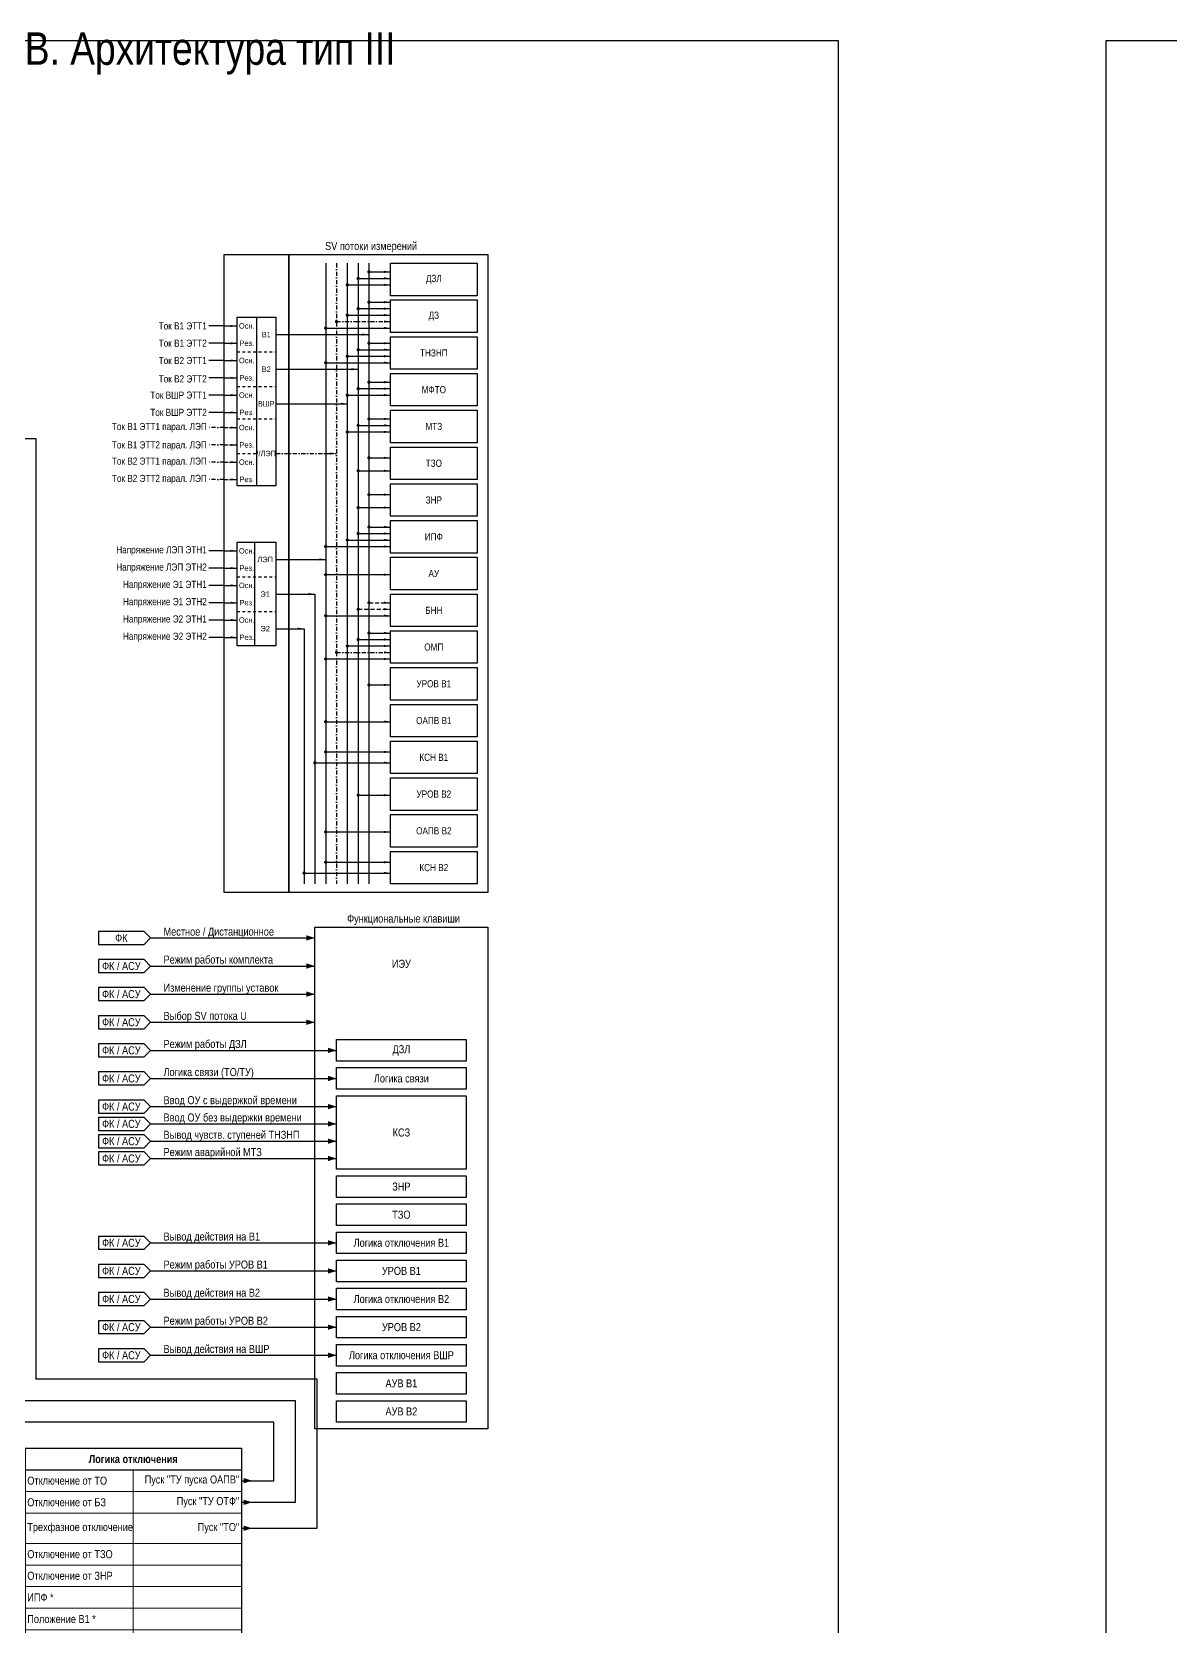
# Model space of a CAD drawing. Header units: millimetres. Extents: x -14593 to 14732, y -17400 to 5232.
# Drawn here: x 4388 to 4914, y -16619 to -15882 of the extents above; entities that cross this region are included whole.
import ezdxf

# ---------------------------------------------------------------- set-up
doc = ezdxf.new("R2010")
doc.units = ezdxf.units.MM
for name, pattern in [('JIS_02_1.2', [2.5, 1.25, -1.25]), ('штриховая2', [9.525, 6.35, -3.175]), ('штрихпунктирная2', [12.7, 6.35, -3.175, 0, -3.175])]:
    doc.linetypes.add(name, pattern=pattern)
for name, color, linetype, lineweight in [('Основная', 7, 'Continuous', 30), ('Отключение_включение', 1, 'Continuous', 30), ('Цепи внутренние', 5, 'Continuous', 30), ('Цепи ТН', 200, 'Continuous', 30), ('Цепи ТТ', 23, 'Continuous', 30), ('Цепи ТТ  других присоединений', 23, 'штрихпунктирная2', 30), ('Цепь - ФК и АСУ', 132, 'Continuous', 30)]:
    doc.layers.add(name, color=color, linetype=linetype, lineweight=lineweight)
doc.styles.add('Narrow', font='ARIALN.TTF')
doc.styles.add('Табл дан', font='ARIALN.TTF')
doc.styles.add('Табл загол', font='ARIALNB.TTF')

# ---------------------------------------------------------------- blocks, each defined once
blk = doc.blocks.new('*T508')
at = {"layer": 'Основная', "color": 0, "linetype": 'ByBlock', "lineweight": -2, "transparency": 16777216}
for p, q in [((0, 0), (100, 0)), ((0, 0), (0, -10)), ((100, 0), (100, -10))]:
    blk.add_line(p, q, dxfattribs=at)
at = {"layer": 'Основная', "color": 0, "linetype": 'ByBlock', "lineweight": 30, "transparency": 16777216}
for p, q in [((0, -10), (100, -10)), ((0, -10), (0, -148)), ((100, -10), (100, -148)), ((0, -148), (100, -148))]:
    blk.add_line(p, q, dxfattribs=at)
at = {"layer": 'Основная', "color": 0, "linetype": 'ByBlock', "lineweight": 18, "transparency": 16777216}
for p, q in [((50, -10), (50, -148)), ((0, -20), (100, -20)), ((0, -30), (100, -30)), ((0, -44), (100, -44)), ((0, -54), (100, -54)), ((0, -64), (100, -64)), ((0, -74), (100, -74)), ((0, -84), (100, -84)), ((0, -94), (100, -94)), ((0, -104), (100, -104)), ((0, -114), (100, -114)), ((0, -124), (100, -124)), ((0, -134), (100, -134))]:
    blk.add_line(p, q, dxfattribs=at)
at = {"layer": 'Основная', "color": 0, "transparency": 16777216, "char_height": 3.7}
for s, insert, width, attachment_point, style in [('{\\C256;Логика отключения}', (50, -5), 97, 5, 'Табл загол'), ('Отключение от ТО', (1, -15), 48, 4, 'Табл дан'), ('Пуск "ТУ пуска ОАПВ"', (99, -15), 48, 6, 'Табл дан'), ('{\\C256;Отключение от БЗ}', (1, -25), 48, 4, 'Табл дан'), ('Пуск "ТУ ОТФ"', (99, -25), 48, 6, 'Табл дан'), ('Трехфазное отключение', (1, -37), 48, 4, 'Табл дан'), ('Пуск "ТО"', (99, -37), 48, 6, 'Табл дан'), ('Отключение от ТЗО', (1, -49), 48, 4, 'Табл дан'), ('Отключение от ЗНР', (1, -59), 48, 4, 'Табл дан'), ('ИПФ *', (1, -69), 48, 4, 'Табл дан'), ('\\A1;Положение В1 *', (1, -79), 48, 4, 'Табл дан'), ('\\A1;Цикл ОАПВ В1', (1, -89), 48, 4, 'Табл дан'), ('Готовность ОАПВ{\\C256; В}1', (1, -99), 48, 4, 'Табл дан'), ('\\A1;Положение В2 *', (1, -109), 48, 4, 'Табл дан'), ('Отключение *', (99, -109), 48, 6, 'Табл дан'), ('\\A1;Цикл ОАПВ В2', (1, -119), 48, 4, 'Табл дан'), ('Пуск УТАПВ', (99, -119), 48, 6, 'Табл дан'), ('Готовность ОАПВ{\\C256; В}2', (1, -129), 48, 4, 'Табл дан'), ('Запрет АПВ', (99, -129), 48, 6, 'Табл дан'), ('Отключение от УРОВ, ЗНР', (1, -141), 48, 4, 'Табл дан')]:
    blk.add_mtext(s, dxfattribs=dict(at, insert=insert, width=width, attachment_point=attachment_point, style=style))
blk = doc.blocks.new('Point')
at = {"layer": 'Основная', "color": 0, "const_width": 1.5}
blk.add_lwpolyline([(-0.75, 0, 1), (0.75, 0, 1)], format="xyb", close=True, dxfattribs=at)

msp = doc.modelspace()

# ---------------------------------------------------------------- linework, layer by layer
at = {"layer": 'Основная'}
for points in [[(4507, -16280), (4477, -16280), (4477, -15985), (4507, -15985)], [(4554, -15989), (4594, -15989), (4594, -16004), (4554, -16004)], [(4554, -16006), (4594, -16006), (4594, -16021), (4554, -16021)], [(4554, -16023), (4594, -16023), (4594, -16038), (4554, -16038)], [(4554, -16040), (4594, -16040), (4594, -16055), (4554, -16055)], [(4554, -16057), (4594, -16057), (4594, -16072), (4554, -16072)], [(4554, -16074), (4594, -16074), (4594, -16089), (4554, -16089)], [(4554, -16091), (4594, -16091), (4594, -16106), (4554, -16106)], [(4554, -16108), (4594, -16108), (4594, -16123), (4554, -16123)], [(4554, -16125), (4594, -16125), (4594, -16140), (4554, -16140)], [(4554, -16142), (4594, -16142), (4594, -16157), (4554, -16157)], [(4554, -16159), (4594, -16159), (4594, -16174), (4554, -16174)], [(4554, -16176), (4594, -16176), (4594, -16191), (4554, -16191)], [(4554, -16193), (4594, -16193), (4594, -16208), (4554, -16208)], [(4554, -16210), (4594, -16210), (4594, -16225), (4554, -16225)], [(4554, -16227), (4594, -16227), (4594, -16242), (4554, -16242)], [(4554, -16244), (4594, -16244), (4594, -16259), (4554, -16259)], [(4554, -16261), (4594, -16261), (4594, -16276), (4554, -16276)], [(4519, -16296), (4599, -16296), (4599, -16528), (4519, -16528)]]:
    msp.add_lwpolyline(points, close=True, dxfattribs=at)
at = {"layer": 'Основная', "ltscale": 0.3}
for points in [[(4507, -15985), (4599, -15985), (4599, -16280), (4507, -16280)], [(4529, -16348), (4589, -16348), (4589, -16358), (4529, -16358)], [(4529, -16361), (4589, -16361), (4589, -16371), (4529, -16371)], [(4529, -16374), (4589, -16374), (4589, -16408), (4529, -16408)], [(4529, -16411), (4589, -16411), (4589, -16421), (4529, -16421)], [(4529, -16424), (4589, -16424), (4589, -16434), (4529, -16434)], [(4529, -16437), (4589, -16437), (4589, -16447), (4529, -16447)], [(4529, -16450), (4589, -16450), (4589, -16460), (4529, -16460)], [(4529, -16463), (4589, -16463), (4589, -16473), (4529, -16473)], [(4529, -16476), (4589, -16476), (4589, -16486), (4529, -16486)], [(4529, -16489), (4589, -16489), (4589, -16499), (4529, -16499)], [(4529, -16502), (4589, -16502), (4589, -16512), (4529, -16512)], [(4529, -16515), (4589, -16515), (4589, -16525), (4529, -16525)]]:
    msp.add_lwpolyline(points, close=True, dxfattribs=at)
at = {"layer": 'Отключение_включение'}
for points in [[(3842, -15886), (4761, -15886), (4761, -17172), (3842, -17172)], [(4885, -15886), (5804, -15886), (5804, -17172), (4885, -17172)]]:
    msp.add_lwpolyline(points, close=True, dxfattribs=at)
at = {"layer": 'Отключение_включение', "ltscale": 0.3}
for points in [[(4295, -16070), (4390, -16070)], [(4390, -16070), (4390, -16505)], [(4520, -16505), (4390, -16505)], [(4520, -16574), (4520, -16505)], [(4485, -16574), (4520, -16574)]]:
    msp.add_lwpolyline(points, dxfattribs=at)
msp.add_lwpolyline([(4490, -16574, 0, 2.5, 0), (4486, -16574, 0, 0, 0)], format="xyseb", dxfattribs=at)
at = {"layer": 'Цепи внутренние'}
for points in [[(4510, -16515), (4380, -16515)], [(4510, -16562), (4510, -16515)], [(4500, -16525), (4370, -16525)], [(4500, -16552), (4500, -16525)]]:
    msp.add_lwpolyline(points, dxfattribs=at)
at = {"layer": 'Цепи внутренние', "ltscale": 0.3}
for points in [[(4490, -16552, 0, 2.5, 0), (4486, -16552, 0, 0, 0)], [(4490, -16562, 0, 2.5, 0), (4486, -16562, 0, 0, 0)]]:
    msp.add_lwpolyline(points, format="xyseb", dxfattribs=at)
for points in [[(4485, -16552), (4500, -16552)], [(4485, -16562), (4510, -16562)]]:
    msp.add_lwpolyline(points, dxfattribs=at)
at = {"layer": 'Цепи ТН', "ltscale": 0.3}
for points in [[(4524, -15989), (4524, -16276)], [(4524, -16019), (4554, -16019)], [(4524, -16035), (4554, -16035)], [(4477, -16122), (4470, -16122)], [(4477, -16122), (4483, -16122)], [(4524, -16120), (4554, -16120)], [(4477, -16130), (4470, -16130)], [(4501, -16126), (4524, -16126)], [(4477, -16138), (4470, -16138)], [(4477, -16138), (4483, -16138)], [(4524, -16133), (4554, -16133)], [(4501, -16142), (4519, -16142)], [(4519, -16142), (4519, -16276)], [(4477, -16146), (4470, -16146)], [(4524, -16152), (4554, -16152)], [(4477, -16154), (4470, -16154)], [(4477, -16154), (4483, -16154)], [(4501, -16158), (4514, -16158)], [(4514, -16158), (4514, -16276)], [(4477, -16162), (4470, -16162)], [(4524, -16172), (4554, -16172)], [(4524, -16201), (4554, -16201)], [(4524, -16215), (4554, -16215)], [(4519, -16220), (4554, -16220)], [(4524, -16252), (4554, -16252)], [(4524, -16266), (4554, -16266)], [(4514, -16271), (4554, -16271)]]:
    msp.add_lwpolyline(points, dxfattribs=at)
at = {"layer": 'Цепи ТН'}
for points in [[(4554, -16019, 0, 1, 0), (4551, -16019, 0, 0, 0)], [(4554, -16035, 0, 1, 0), (4551, -16035, 0, 0, 0)], [(4483, -16122, 0, 1, 0), (4480, -16122, 0, 0, 0)], [(4554, -16120, 0, 1, 0), (4551, -16120, 0, 0, 0)], [(4483, -16130, 0, 1, 0), (4480, -16130, 0, 0, 0)], [(4524, -16126, 0, 1, 0), (4521, -16126, 0, 0, 0)], [(4483, -16138, 0, 1, 0), (4480, -16138, 0, 0, 0)], [(4554, -16133, 0, 1, 0), (4551, -16133, 0, 0, 0)], [(4519, -16142, 0, 1, 0), (4516, -16142, 0, 0, 0)], [(4483, -16146, 0, 1, 0), (4480, -16146, 0, 0, 0)], [(4554, -16152, 0, 1, 0), (4551, -16152, 0, 0, 0)], [(4483, -16154, 0, 1, 0), (4480, -16154, 0, 0, 0)], [(4514, -16158, 0, 1, 0), (4511, -16158, 0, 0, 0)], [(4483, -16162, 0, 1, 0), (4480, -16162, 0, 0, 0)], [(4554, -16172, 0, 1, 0), (4551, -16172, 0, 0, 0)], [(4554, -16201, 0, 1, 0), (4551, -16201, 0, 0, 0)], [(4554, -16215, 0, 1, 0), (4551, -16215, 0, 0, 0)], [(4554, -16220, 0, 1, 0), (4551, -16220, 0, 0, 0)], [(4554, -16252, 0, 1, 0), (4551, -16252, 0, 0, 0)], [(4554, -16266, 0, 1, 0), (4551, -16266, 0, 0, 0)], [(4554, -16271, 0, 1, 0), (4551, -16271, 0, 0, 0)]]:
    msp.add_lwpolyline(points, format="xyseb", dxfattribs=at)
at = {"layer": 'Цепи ТН', "ltscale": 0.3}
msp.add_lwpolyline([(4483, -16118), (4501, -16118), (4501, -16166), (4483, -16166)], close=True, dxfattribs=at)
at = {"layer": 'Цепи ТН'}
for points in [[(4491, -16118), (4491, -16166)], [(4477, -16130), (4483, -16130)], [(4477, -16146), (4483, -16146)], [(4477, -16162), (4483, -16162)]]:
    msp.add_lwpolyline(points, dxfattribs=at)
at = {"layer": 'Цепи ТН', "linetype": 'JIS_02_1.2'}
for points in [[(4483, -16134), (4501, -16134)], [(4483, -16150), (4501, -16150)]]:
    msp.add_lwpolyline(points, dxfattribs=at)
at = {"layer": 'Цепи ТТ', "ltscale": 0.3}
for points in [[(4534, -15989), (4534, -16276)], [(4539, -15989), (4539, -16276)], [(4544, -15989), (4544, -16276)], [(4539, -15996), (4554, -15996)], [(4544, -15993), (4554, -15993)], [(4534, -15999), (4554, -15999)], [(4539, -16010), (4554, -16010)], [(4544, -16007), (4554, -16007)], [(4477, -16018), (4470, -16018)], [(4477, -16018), (4470, -16018)], [(4477, -16018), (4483, -16018)], [(4534, -16013), (4554, -16013)], [(4477, -16026), (4470, -16026)], [(4477, -16026), (4483, -16026)], [(4501, -16022), (4544, -16022)], [(4544, -16026), (4554, -16026)], [(4477, -16034), (4470, -16034)], [(4477, -16034), (4483, -16034)], [(4534, -16032), (4554, -16032)], [(4539, -16029), (4554, -16029)], [(4477, -16042), (4470, -16042)], [(4477, -16042), (4483, -16042)], [(4501, -16038), (4539, -16038)], [(4539, -16047), (4554, -16047)], [(4544, -16044), (4554, -16044)], [(4477, -16050), (4470, -16050)], [(4477, -16050), (4470, -16050)], [(4477, -16050), (4483, -16050)], [(4501, -16054), (4534, -16054)], [(4534, -16050), (4554, -16050)], [(4477, -16058), (4470, -16058)], [(4477, -16058), (4483, -16058)], [(4539, -16064), (4554, -16064)], [(4544, -16061), (4554, -16061)], [(4534, -16067), (4554, -16067)], [(4544, -16079), (4554, -16079)], [(4539, -16085), (4554, -16085)], [(4544, -16096), (4554, -16096)], [(4539, -16102), (4554, -16102)], [(4539, -16114), (4554, -16114)], [(4544, -16111), (4554, -16111)], [(4534, -16117), (4554, -16117)], [(4544, -16160), (4554, -16160)], [(4534, -16166), (4554, -16166)], [(4539, -16163), (4554, -16163)], [(4544, -16184), (4554, -16184)], [(4539, -16235), (4554, -16235)]]:
    msp.add_lwpolyline(points, dxfattribs=at)
at = {"layer": 'Цепи ТТ'}
for points in [[(4554, -15993, 0, 1, 0), (4551, -15993, 0, 0, 0)], [(4554, -15996, 0, 1, 0), (4551, -15996, 0, 0, 0)], [(4554, -15999, 0, 1, 0), (4551, -15999, 0, 0, 0)], [(4554, -16007, 0, 1, 0), (4551, -16007, 0, 0, 0)], [(4554, -16010, 0, 1, 0), (4551, -16010, 0, 0, 0)], [(4554, -16013, 0, 1, 0), (4551, -16013, 0, 0, 0)], [(4554, -16016, 0, 1, 0), (4551, -16016, 0, 0, 0)], [(4544, -16022, 0, 1, 0), (4541, -16022, 0, 0, 0)], [(4554, -16026, 0, 1, 0), (4551, -16026, 0, 0, 0)], [(4554, -16029, 0, 1, 0), (4551, -16029, 0, 0, 0)], [(4554, -16032, 0, 1, 0), (4551, -16032, 0, 0, 0)], [(4539, -16038, 0, 1, 0), (4536, -16038, 0, 0, 0)], [(4554, -16044, 0, 1, 0), (4551, -16044, 0, 0, 0)], [(4554, -16047, 0, 1, 0), (4551, -16047, 0, 0, 0)], [(4554, -16050, 0, 1, 0), (4551, -16050, 0, 0, 0)], [(4534, -16054, 0, 1, 0), (4531, -16054, 0, 0, 0)], [(4554, -16061, 0, 1, 0), (4551, -16061, 0, 0, 0)], [(4554, -16064, 0, 1, 0), (4551, -16064, 0, 0, 0)], [(4554, -16067, 0, 1, 0), (4551, -16067, 0, 0, 0)], [(4554, -16079, 0, 1, 0), (4551, -16079, 0, 0, 0)], [(4554, -16085, 0, 1, 0), (4551, -16085, 0, 0, 0)], [(4554, -16096, 0, 1, 0), (4551, -16096, 0, 0, 0)], [(4554, -16102, 0, 1, 0), (4551, -16102, 0, 0, 0)], [(4554, -16111, 0, 1, 0), (4551, -16111, 0, 0, 0)], [(4554, -16114, 0, 1, 0), (4551, -16114, 0, 0, 0)], [(4554, -16117, 0, 1, 0), (4551, -16117, 0, 0, 0)], [(4554, -16160, 0, 1, 0), (4551, -16160, 0, 0, 0)], [(4554, -16163, 0, 1, 0), (4551, -16163, 0, 0, 0)], [(4554, -16166, 0, 1, 0), (4551, -16166, 0, 0, 0)], [(4554, -16169, 0, 1, 0), (4551, -16169, 0, 0, 0)], [(4554, -16184, 0, 1, 0), (4551, -16184, 0, 0, 0)], [(4554, -16235, 0, 1, 0), (4551, -16235, 0, 0, 0)]]:
    msp.add_lwpolyline(points, format="xyseb", dxfattribs=at)
at = {"layer": 'Цепи ТТ', "ltscale": 0.3}
msp.add_lwpolyline([(4483, -16014), (4501, -16014), (4501, -16092), (4483, -16092)], close=True, dxfattribs=at)
at = {"layer": 'Цепи ТТ'}
msp.add_lwpolyline([(4492, -16014), (4492, -16092)], dxfattribs=at)
at = {"layer": 'Цепи ТТ', "linetype": 'JIS_02_1.2'}
for points in [[(4483, -16030), (4501, -16030)], [(4483, -16046), (4501, -16046)], [(4483, -16061), (4501, -16061)], [(4483, -16077), (4492, -16077)]]:
    msp.add_lwpolyline(points, dxfattribs=at)
at = {"layer": 'Цепи ТТ', "linetype": 'штриховая2', "ltscale": 0.3}
for points in [[(4539, -16149), (4554, -16149)], [(4544, -16146), (4554, -16146)]]:
    msp.add_lwpolyline(points, dxfattribs=at)
at = {"layer": 'Цепи ТТ', "linetype": 'штриховая2'}
for points in [[(4554, -16146, 0, 1, 0), (4551, -16146, 0, 0, 0)], [(4554, -16149, 0, 1, 0), (4551, -16149, 0, 0, 0)]]:
    msp.add_lwpolyline(points, format="xyseb", dxfattribs=at)
at = {"layer": 'Цепи ТТ  других присоединений', "ltscale": 0.3}
for points in [[(4529, -15989), (4529, -16276)], [(4529, -16016), (4554, -16016)], [(4477, -16065), (4470, -16065)], [(4477, -16065), (4483, -16065)], [(4477, -16073), (4470, -16073)], [(4477, -16073), (4483, -16073)], [(4501, -16077), (4529, -16077)], [(4477, -16081), (4470, -16081)], [(4477, -16081), (4470, -16081)], [(4477, -16081), (4483, -16081)], [(4477, -16089), (4470, -16089)], [(4477, -16089), (4483, -16089)], [(4529, -16169), (4554, -16169)]]:
    msp.add_lwpolyline(points, dxfattribs=at)
at = {"layer": 'Цепи ТТ  других присоединений'}
for points in [[(4483, -16018, 0, 1, 0), (4480, -16018, 0, 0, 0)], [(4483, -16026, 0, 1, 0), (4480, -16026, 0, 0, 0)], [(4483, -16034, 0, 1, 0), (4480, -16034, 0, 0, 0)], [(4483, -16042, 0, 1, 0), (4480, -16042, 0, 0, 0)], [(4483, -16050, 0, 1, 0), (4480, -16050, 0, 0, 0)], [(4483, -16058, 0, 1, 0), (4480, -16058, 0, 0, 0)], [(4483, -16065, 0, 1, 0), (4480, -16065, 0, 0, 0)], [(4483, -16073, 0, 1, 0), (4480, -16073, 0, 0, 0)], [(4529, -16077, 0, 1, 0), (4526, -16077, 0, 0, 0)], [(4483, -16081, 0, 1, 0), (4480, -16081, 0, 0, 0)], [(4483, -16089, 0, 1, 0), (4480, -16089, 0, 0, 0)]]:
    msp.add_lwpolyline(points, format="xyseb", dxfattribs=at)
at = {"layer": 'Цепь - ФК и АСУ', "ltscale": 0.3}
for points in [[(4443, -16301), (4440, -16298), (4419, -16298), (4419, -16304), (4440, -16304), (4443, -16301)], [(4443, -16314), (4440, -16311), (4419, -16311), (4419, -16317), (4440, -16317), (4443, -16314)], [(4443, -16327), (4440, -16324), (4419, -16324), (4419, -16330), (4440, -16330), (4443, -16327)], [(4443, -16340), (4440, -16337), (4419, -16337), (4419, -16343), (4440, -16343), (4443, -16340)], [(4443, -16353), (4440, -16350), (4419, -16350), (4419, -16356), (4440, -16356), (4443, -16353)], [(4443, -16366), (4440, -16363), (4419, -16363), (4419, -16369), (4440, -16369), (4443, -16366)], [(4443, -16379), (4440, -16376), (4419, -16376), (4419, -16382), (4440, -16382), (4443, -16379)], [(4443, -16387), (4440, -16384), (4419, -16384), (4419, -16390), (4440, -16390), (4443, -16387)], [(4443, -16395), (4440, -16392), (4419, -16392), (4419, -16398), (4440, -16398), (4443, -16395)], [(4443, -16403), (4440, -16400), (4419, -16400), (4419, -16406), (4440, -16406), (4443, -16403)], [(4443, -16442), (4440, -16439), (4419, -16439), (4419, -16445), (4440, -16445), (4443, -16442)], [(4443, -16455), (4440, -16452), (4419, -16452), (4419, -16458), (4440, -16458), (4443, -16455)], [(4443, -16468), (4440, -16465), (4419, -16465), (4419, -16471), (4440, -16471), (4443, -16468)], [(4443, -16481), (4440, -16478), (4419, -16478), (4419, -16484), (4440, -16484), (4443, -16481)], [(4443, -16494), (4440, -16491), (4419, -16491), (4419, -16497), (4440, -16497), (4443, -16494)]]:
    msp.add_lwpolyline(points, dxfattribs=at)
for points in [[(4519, -16301, 0, 2.5, 0), (4515, -16301, 0, 0, 0)], [(4519, -16314, 0, 2.5, 0), (4515, -16314, 0, 0, 0)], [(4519, -16327, 0, 2.5, 0), (4515, -16327, 0, 0, 0)], [(4519, -16340, 0, 2.5, 0), (4515, -16340, 0, 0, 0)], [(4529, -16353, 0, 2.5, 0), (4525, -16353, 0, 0, 0)], [(4529, -16366, 0, 2.5, 0), (4525, -16366, 0, 0, 0)], [(4529, -16379, 0, 2.5, 0), (4525, -16379, 0, 0, 0)], [(4529, -16387, 0, 2.5, 0), (4525, -16387, 0, 0, 0)], [(4529, -16395, 0, 2.5, 0), (4525, -16395, 0, 0, 0)], [(4529, -16403, 0, 2.5, 0), (4525, -16403, 0, 0, 0)], [(4529, -16442, 0, 2.5, 0), (4525, -16442, 0, 0, 0)], [(4529, -16455, 0, 2.5, 0), (4525, -16455, 0, 0, 0)], [(4529, -16468, 0, 2.5, 0), (4525, -16468, 0, 0, 0)], [(4529, -16481, 0, 2.5, 0), (4525, -16481, 0, 0, 0)], [(4529, -16494, 0, 2.5, 0), (4525, -16494, 0, 0, 0)]]:
    msp.add_lwpolyline(points, format="xyseb", dxfattribs=at)
at = {"layer": 'Цепь - ФК и АСУ'}
for points in [[(4443, -16301), (4519, -16301)], [(4443, -16314), (4519, -16314)], [(4443, -16327), (4519, -16327)], [(4443, -16340), (4519, -16340)], [(4443, -16353), (4529, -16353)], [(4443, -16366), (4529, -16366)], [(4443, -16379), (4529, -16379)], [(4443, -16387), (4529, -16387)], [(4443, -16395), (4529, -16395)], [(4443, -16403), (4529, -16403)], [(4443, -16442), (4529, -16442)], [(4443, -16455), (4529, -16455)], [(4443, -16468), (4529, -16468)], [(4443, -16481), (4529, -16481)], [(4443, -16494), (4529, -16494)]]:
    msp.add_lwpolyline(points, dxfattribs=at)

# ---------------------------------------------------------------- block references
msp.add_blockref('*T508', (4385, -16537))
at = {"layer": 'Цепи ТН', "xscale": 0.5, "yscale": 0.5, "zscale": 0.5}
for p in [(4524, -16019), (4524, -16035), (4524, -16120), (4524, -16133), (4524, -16152), (4524, -16172), (4524, -16201), (4524, -16215), (4519, -16220), (4524, -16252), (4514, -16271), (4524, -16266)]:
    msp.add_blockref('Point', p, dxfattribs=at)
at = {"layer": 'Цепи ТТ', "xscale": 0.5, "yscale": 0.5, "zscale": 0.5}
for p in [(4539, -15996), (4544, -15993), (4534, -15999), (4534, -16013), (4539, -16010), (4544, -16007), (4529, -16016), (4544, -16026), (4534, -16032), (4539, -16029), (4534, -16050), (4539, -16047), (4544, -16044), (4539, -16064), (4544, -16061), (4534, -16067), (4544, -16079), (4539, -16085), (4544, -16096), (4539, -16102), (4539, -16114), (4544, -16111), (4534, -16117), (4544, -16146), (4539, -16149), (4544, -16160), (4534, -16166), (4539, -16163), (4529, -16169), (4544, -16184), (4539, -16235)]:
    msp.add_blockref('Point', p, dxfattribs=at)

# ---------------------------------------------------------------- texts
at = {"layer": 'Основная', "style": 'Narrow'}
for s, insert, char_height, width, attachment_point in [('ДЗЛ + СЗ РС, АУВ, УРОВ 330 - 750 кВ. Архитектура тип III', (4323.5, -15892), 15, 757, 5), ('SV потоки измерений', (4545, -15984), 3.7, 89, 8), ('ДЗЛ', (4574, -15996.5), 3.3, 40, 5), ('ДЗ', (4574, -16013.5), 3.3, 40, 5), ('Ток В1 ЭТТ1', (4469, -16018), 3.3, 71.4983, 6), ('Ток В1 ЭТТ2', (4469, -16026), 3.3, 71.4983, 6), ('Ток В2 ЭТТ1', (4469, -16034), 3.3, 71.4983, 6), ('ТНЗНП', (4574, -16030.5), 3.3, 40, 5), ('Ток В2 ЭТТ2', (4469, -16042.5), 3.3, 71.4983, 6), ('Ток ВШР ЭТТ1', (4469, -16050), 3.3, 71.4983, 6), ('МФТО', (4574, -16047.5), 3.3, 40, 5), ('Ток ВШР ЭТТ2', (4469, -16058), 3.3, 71.4983, 6), ('Ток В1 ЭТТ1 парал. ЛЭП', (4469, -16065), 3.3, 71.4983, 6), ('МТЗ', (4574, -16064.5), 3.3, 40, 5), ('Ток В1 ЭТТ2 парал. ЛЭП', (4469, -16073.5), 3.3, 71.4983, 6), ('Ток В2 ЭТТ1 парал. ЛЭП', (4469, -16081), 3.3, 71.4983, 6), ('ТЗО', (4574, -16081.5), 3.3, 40, 5), ('Ток В2 ЭТТ2 парал. ЛЭП', (4469, -16089), 3.3, 71.4983, 6), ('ЗНР', (4574, -16098.5), 3.3, 40, 5), ('ИПФ', (4574, -16115.5), 3.3, 40, 5), ('Напряжение ЛЭП ЭТН1', (4469, -16122), 3.3, 71.4983, 6), ('Напряжение ЛЭП ЭТН2', (4469, -16130), 3.3, 71.4983, 6), ('Напряжение Э1 ЭТН1', (4469, -16138), 3.3, 71.4983, 6), ('АУ', (4574, -16132.5), 3.3, 40, 5), ('Напряжение Э1 ЭТН2', (4469, -16146), 3.3, 71.4983, 6), ('Напряжение Э2 ЭТН1', (4469, -16154), 3.3, 71.4983, 6), ('БНН', (4574, -16149.5), 3.3, 40, 5), ('Напряжение Э2 ЭТН2', (4469, -16162), 3.3, 71.4983, 6), ('ОМП', (4574, -16166.5), 3.3, 40, 5), ('УРОВ В1', (4574, -16183.5), 3.3, 40, 5), ('ОАПВ В1', (4574, -16200.5), 3.3, 40, 5), ('КСН В1', (4574, -16217.5), 3.3, 40, 5), ('УРОВ В2', (4574, -16234.5), 3.3, 40, 5), ('ОАПВ В2', (4574, -16251.5), 3.3, 40, 5), ('КСН В2', (4574, -16268.5), 3.3, 40, 5), ('Функциональные клавиши', (4560, -16295), 3.7, 94, 8), ('ФК', (4429.5, -16301), 3.7, 21, 5), ('Местное / Дистанционное', (4449, -16301), 3.7, 89, 7), ('ФК / АСУ', (4429.5, -16314), 3.7, 21, 5), ('Режим работы комплекта', (4449, -16314), 3.7, 89, 7), ('ИЭУ', (4559, -16313), 3.7, 80, 5), ('Изменение группы уставок', (4449, -16327), 3.7, 89, 7), ('ФК / АСУ', (4429.5, -16327), 3.7, 21, 5), ('Выбор SV потока U', (4449, -16340), 3.7, 89, 7), ('ФК / АСУ', (4429.5, -16340), 3.7, 21, 5), ('ФК / АСУ', (4429.5, -16353), 3.7, 21, 5), ('Режим работы ДЗЛ', (4449, -16353), 3.7, 89, 7), ('ДЗЛ', (4559, -16353), 3.7, 60, 5), ('ФК / АСУ', (4429.5, -16366), 3.7, 21, 5), ('Логика связи (ТО/ТУ)', (4449, -16366), 3.7, 89, 7), ('Логика связи', (4559, -16366), 3.7, 60, 5), ('Ввод ОУ с выдержкой времени', (4449, -16379), 3.7, 99, 7), ('ФК / АСУ', (4429.5, -16379), 3.7, 21, 5), ('ФК / АСУ', (4429.5, -16387), 3.7, 21, 5), ('Ввод ОУ без выдержки времени', (4449, -16387), 3.7, 99, 7), ('ФК / АСУ', (4429.5, -16395), 3.7, 21, 5), ('Вывод чувств. ступеней ТНЗНП', (4449, -16395), 3.7, 99, 7), ('КСЗ', (4559, -16391), 3.7, 60, 5), ('ФК / АСУ', (4429.5, -16403), 3.7, 21, 5), ('Режим аварийной МТЗ', (4449, -16403), 3.7, 99, 7), ('ЗНР', (4559, -16416), 3.7, 60, 5), ('ТЗО', (4559, -16429), 3.7, 60, 5), ('ФК / АСУ', (4429.5, -16442), 3.7, 21, 5), ('Вывод действия на В1', (4449, -16442), 3.7, 68, 7), ('Логика отключения В1', (4559, -16442), 3.7, 60, 5), ('ФК / АСУ', (4429.5, -16455), 3.7, 21, 5), ('Режим работы УРОВ В1', (4449, -16455), 3.7, 68, 7), ('УРОВ В1', (4559, -16455), 3.7, 60, 5), ('ФК / АСУ', (4429.5, -16468), 3.7, 21, 5), ('Вывод действия на В2', (4449, -16468), 3.7, 68, 7), ('Логика отключения В2', (4559, -16468), 3.7, 60, 5), ('Режим работы УРОВ В2', (4449, -16481), 3.7, 68, 7), ('ФК / АСУ', (4429.5, -16481), 3.7, 21, 5), ('УРОВ В2', (4559, -16481), 3.7, 60, 5), ('ФК / АСУ', (4429.5, -16494), 3.7, 21, 5), ('Вывод действия на ВШР', (4449, -16494), 3.7, 68, 7), ('Логика отключения ВШР', (4559, -16494), 3.7, 60, 5), ('АУВ В1', (4559, -16507), 3.7, 60, 5), ('АУВ В2', (4559, -16520), 3.7, 60, 5)]:
    msp.add_mtext(s, dxfattribs=dict(at, insert=insert, char_height=char_height, width=width, attachment_point=attachment_point))
at = {"layer": 'Основная', "char_height": 2.5, "attachment_point": 5, "line_spacing_factor": 0.909091, "style": 'Narrow'}
for s, insert, width in [('Осн.', (4487.5, -16018), 9), ('Рез.', (4487.5, -16026), 9), ('В1', (4496.5, -16022), 9), ('Осн.', (4487.5, -16034), 9), ('Рез.', (4487.5, -16042), 9), ('В2', (4496.5, -16038), 9), ('Осн.', (4487.5, -16050), 9), ('Рез.', (4487.5, -16058), 9), ('ВШР', (4496.5, -16054), 9), ('Осн.', (4487.5, -16065), 9), ('Рез.', (4487.5, -16073), 9), ('//ЛЭП', (4496.5, -16077), 9), ('Осн.', (4487.5, -16081), 9), ('Рез.', (4487.5, -16089), 9), ('Осн.', (4487.5, -16122), 9), ('Рез.', (4487.5, -16130), 9), ('ЛЭП', (4496, -16126), 10), ('Осн.', (4487.5, -16138), 9), ('Рез.', (4487.5, -16146), 9), ('Э1', (4496, -16142), 10), ('Осн.', (4487.5, -16154), 9), ('Э2', (4496, -16158), 10), ('Рез.', (4487.5, -16162), 9)]:
    msp.add_mtext(s, dxfattribs=dict(at, insert=insert, width=width))

doc.saveas('drawing.dxf')
